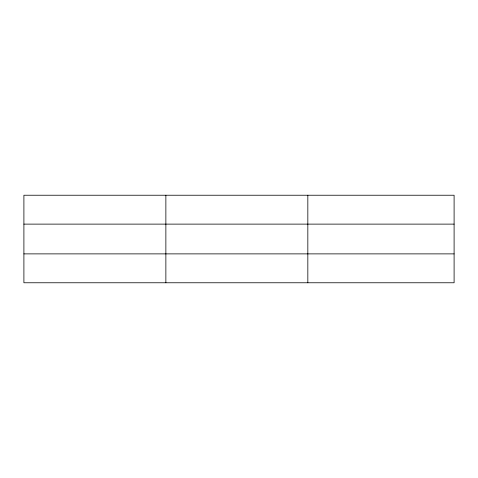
<?xml version="1.0" encoding="UTF-8"?>
<svg xmlns="http://www.w3.org/2000/svg" width="478" height="478" viewBox="0 0 478 478"><rect width="100%" height="100%" fill="white"/><g stroke="black" fill="none" stroke-linecap="round" stroke-linejoin="round"><path stroke-width="0.72" d="M165.866 195.233L165.866 282.767M307.832 195.233L307.832 282.767M454.1 253.878L454.1 282.767L23.9 282.767L23.9 195.233L454.1 195.233L454.1 253.878L23.9 253.878M23.9 224.122L454.1 224.122"/></g></svg>
